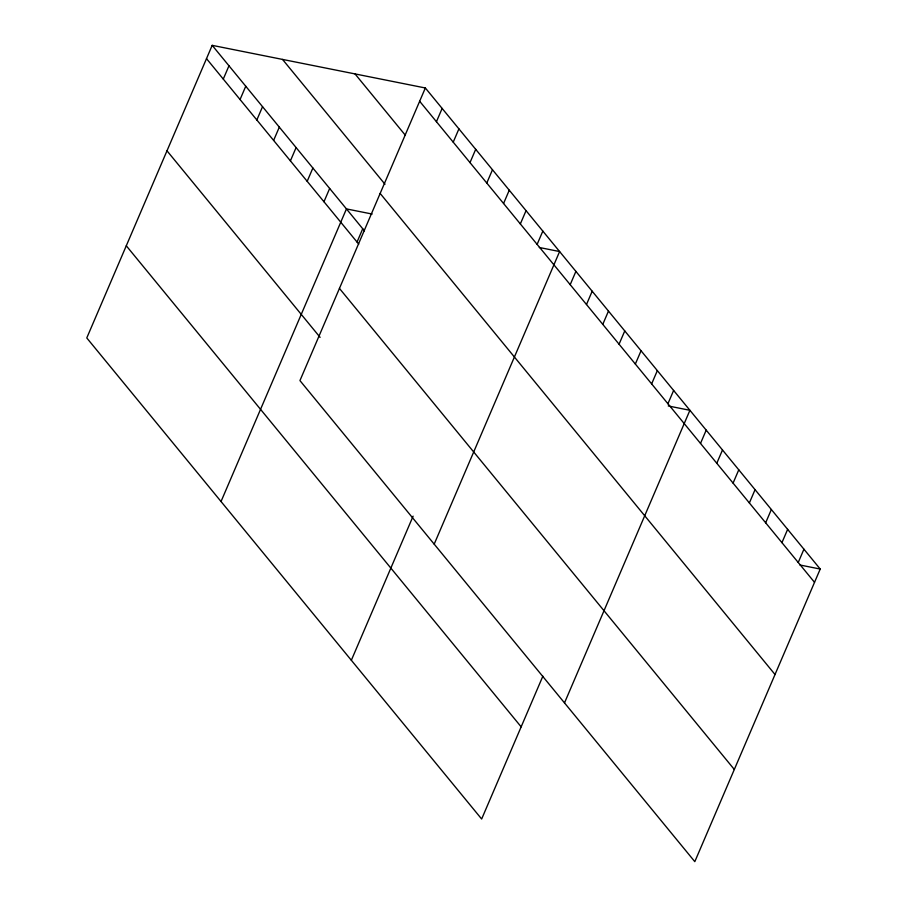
<?xml version="1.0" encoding="UTF-8"?>
<svg xmlns="http://www.w3.org/2000/svg" width="907" height="907" viewBox="0 0 907 907"><rect width="100%" height="100%" fill="white"/><g stroke="black" fill="none" stroke-linecap="round" stroke-linejoin="round"><path stroke-width="1.36" d="M425.349 87.979L299.945 380.589L694.807 861.65L820.223 569.052L425.349 87.979L212.193 45.35L86.777 337.948L481.651 819.021L542.862 676.191M223.281 79.079L228.972 65.792M240.06 99.532L245.752 86.244M256.84 119.973L262.542 106.686M273.619 140.415L279.322 127.127M290.41 160.868L296.101 147.58M307.19 181.309L312.881 168.022M323.969 201.751L329.66 188.463M221.036 501.514L346.451 208.916L372.153 214.052M357.041 242.044L362.732 228.757M436.437 121.708L442.14 108.421M453.217 142.161L458.919 128.873M470.007 162.602L475.699 149.315M486.787 183.044L492.478 169.756M503.566 203.497L509.258 190.209M520.346 223.938L526.049 210.651M351.338 660.273L413.104 516.174M537.125 244.38L542.828 231.092M434.192 544.143L559.608 251.545L539.314 247.486M570.197 284.673L575.9 271.386M586.489 304.514L592.18 291.226M602.781 324.366L608.472 311.078M619.062 344.207L624.764 330.919M635.353 364.047L641.045 350.76M651.645 383.888L657.337 370.612M667.926 403.74L673.629 390.452M564.505 702.902L689.91 410.293L668.266 405.962M700.51 443.421L706.202 430.133M716.791 463.273L722.494 449.985M733.083 483.114L738.774 469.826M749.375 502.954L755.066 489.667M765.655 522.806L771.358 509.519M781.947 542.647L787.639 529.359M798.239 562.487L803.931 549.2M799.929 564.993L820.223 569.052M419.658 101.267L814.52 582.328M355.011 73.909L405.35 135.245M282.531 59.42L384.987 184.246M380.158 193.44L775.02 674.513M212.193 45.35L364.444 230.843M206.501 58.638L358.753 244.13M339.445 288.415L734.319 769.476M166.99 150.811L320.103 337.347M126.288 245.774L521.151 726.847"/></g></svg>
